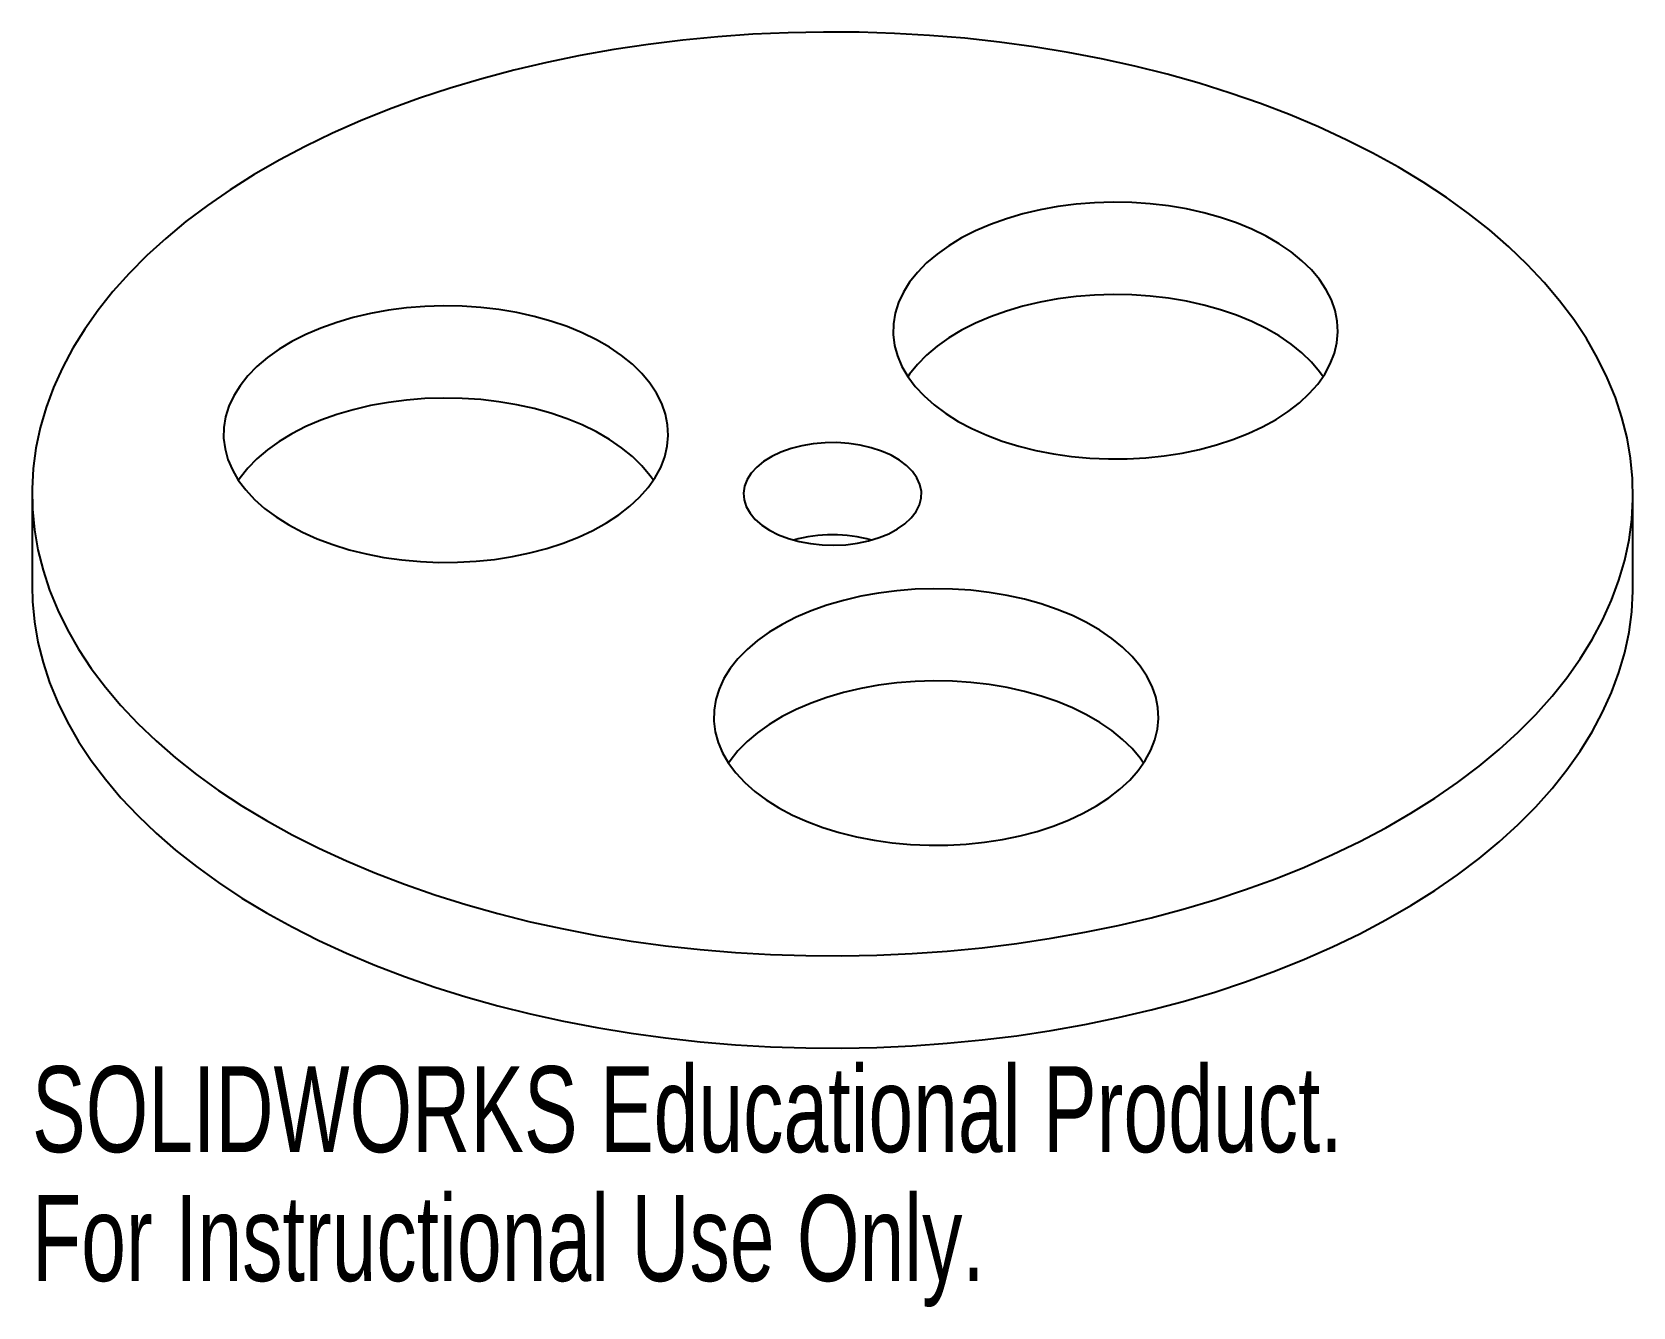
# Model space of a CAD drawing. Header units: millimetres. Extents: x -45 to 45, y -40.5 to 31.2.
import ezdxf

# ---------------------------------------------------------------- set-up
doc = ezdxf.new("R2010")
doc.units = ezdxf.units.MM
doc.styles.add('SLDTEXTSTYLE0', font='TXT', dxfattribs={"width": 0.7})

msp = doc.modelspace()

# ---------------------------------------------------------------- linework, layer by layer
at = {"color": 7, "linetype": 'Continuous', "lineweight": 25}
for p, q in [((-45, 5.185), (-45, 0)), ((45, 0), (45, 5.185))]:
    msp.add_line(p, q, dxfattribs=at)
at = {"color": 7, "linetype": 'Continuous', "lineweight": 25, "flags": 128}
for points in [[(-31.82, -13.184), (-30.381, -13.979), (-28.883, -14.736), (-27.328, -15.454), (-25.72, -16.131), (-24.062, -16.767), (-22.356, -17.36), (-20.607, -17.909), (-18.817, -18.413), (-16.991, -18.87), (-15.131, -19.28), (-13.241, -19.643), (-11.326, -19.957), (-9.388, -20.221), (-7.433, -20.436), (-5.462, -20.601), (-3.481, -20.715), (-1.493, -20.779), (0.498, -20.791), (2.488, -20.753), (4.473, -20.664), (6.449, -20.525), (8.413, -20.335), (10.36, -20.095), (12.287, -19.806), (14.19, -19.468), (16.065, -19.081), (17.908, -18.647), (19.717, -18.167), (21.487, -17.64), (23.215, -17.069), (24.897, -16.455), (26.531, -15.798), (28.113, -15.1), (29.639, -14.362), (31.108, -13.586), (32.516, -12.773), (33.86, -11.925), (35.138, -11.044), (36.347, -10.131), (37.485, -9.188), (38.55, -8.216), (39.539, -7.219), (40.451, -6.197), (41.283, -5.153), (42.035, -4.089), (42.704, -3.006), (43.29, -1.908), (43.791, -0.796), (44.207, 0.329), (44.536, 1.462), (44.777, 2.603), (44.931, 3.749), (44.997, 4.898), (44.975, 6.047), (44.865, 7.195), (44.667, 8.338), (44.382, 9.476), (44.01, 10.605), (43.551, 11.723), (43.008, 12.829), (42.38, 13.92), (41.669, 14.993), (40.877, 16.048), (40.005, 17.081), (39.054, 18.091), (38.027, 19.076), (36.925, 20.033), (35.751, 20.961), (34.508, 21.859), (33.196, 22.724), (31.82, 23.554), (30.381, 24.349), (28.883, 25.106), (27.328, 25.824), (25.72, 26.501), (24.062, 27.137), (22.356, 27.73), (20.607, 28.279), (18.817, 28.783), (16.991, 29.24), (15.131, 29.65), (13.241, 30.013), (11.326, 30.327), (9.388, 30.591), (7.433, 30.806), (5.462, 30.971), (3.481, 31.085), (1.493, 31.149), (-0.498, 31.161), (-2.488, 31.123), (-4.473, 31.034), (-6.449, 30.895), (-8.413, 30.705), (-10.36, 30.465), (-12.287, 30.176), (-14.19, 29.838), (-16.065, 29.451), (-17.908, 29.017), (-19.717, 28.537), (-21.487, 28.01), (-23.215, 27.439), (-24.897, 26.825), (-26.531, 26.168), (-28.113, 25.47), (-29.639, 24.732), (-31.108, 23.956), (-32.516, 23.143), (-33.86, 22.295), (-35.138, 21.414), (-36.347, 20.501), (-37.485, 19.558), (-38.55, 18.587), (-39.539, 17.589), (-40.451, 16.567), (-41.283, 15.523), (-42.035, 14.459), (-42.704, 13.376), (-43.29, 12.278), (-43.791, 11.166), (-44.207, 10.042), (-44.536, 8.908), (-44.777, 7.767), (-44.931, 6.621), (-44.997, 5.472), (-44.975, 4.323), (-44.865, 3.175), (-44.667, 2.032), (-44.382, 0.894), (-44.01, -0.235), (-43.551, -1.353), (-43.008, -2.459), (-42.38, -3.55), (-41.669, -4.623), (-40.877, -5.678), (-40.005, -6.711), (-39.054, -7.721), (-38.027, -8.706), (-36.925, -9.663), (-35.751, -10.591), (-34.508, -11.489), (-33.196, -12.354), (-31.82, -13.184)], [(7.071, 9.267), (7.842, 8.858), (8.669, 8.488), (9.547, 8.158), (10.47, 7.873), (11.43, 7.633), (12.423, 7.44), (13.439, 7.296), (14.473, 7.201), (15.517, 7.157), (16.564, 7.163), (17.606, 7.22), (18.637, 7.327), (19.648, 7.484), (20.633, 7.688), (21.585, 7.94), (22.497, 8.237), (23.363, 8.576), (24.176, 8.957), (24.932, 9.375), (25.624, 9.828), (26.248, 10.314), (26.8, 10.827), (27.275, 11.366), (27.671, 11.925), (27.984, 12.502), (28.212, 13.092), (28.354, 13.691), (28.409, 14.294), (28.376, 14.898), (28.256, 15.498), (28.049, 16.091), (27.757, 16.671), (27.382, 17.235), (26.926, 17.78), (26.393, 18.3), (25.787, 18.792), (25.111, 19.254), (24.371, 19.681), (23.571, 20.071), (22.718, 20.422), (21.817, 20.729), (20.874, 20.992), (19.897, 21.209), (18.892, 21.377), (17.865, 21.497), (16.825, 21.566), (15.779, 21.585), (14.734, 21.554), (13.696, 21.472), (12.675, 21.34), (11.676, 21.159), (10.706, 20.931), (9.774, 20.656), (8.884, 20.338), (8.043, 19.978), (7.258, 19.578), (6.534, 19.142), (5.875, 18.672), (5.286, 18.172), (4.772, 17.646), (4.337, 17.096), (3.982, 16.528), (3.711, 15.944), (3.526, 15.349), (3.427, 14.747), (3.416, 14.143), (3.493, 13.54), (3.657, 12.943), (3.906, 12.356), (4.24, 11.784), (4.656, 11.229), (5.151, 10.696), (5.721, 10.189), (6.362, 9.712), (7.071, 9.267)], [(27.575, 11.777), (27.382, 12.05), (26.926, 12.595), (26.393, 13.115), (25.787, 13.607), (25.111, 14.069), (24.371, 14.496), (23.571, 14.886), (22.718, 15.237), (21.817, 15.544), (20.874, 15.807), (19.897, 16.024), (18.892, 16.192), (17.865, 16.312), (16.825, 16.381), (15.779, 16.4), (14.734, 16.369), (13.696, 16.287), (12.675, 16.155), (11.676, 15.974), (10.706, 15.746), (9.774, 15.471), (8.884, 15.153), (8.043, 14.793), (7.258, 14.393), (6.534, 13.957), (5.875, 13.487), (5.286, 12.987), (4.772, 12.461), (4.337, 11.911), (4.244, 11.777)], [(-30.572, 3.444), (-29.802, 3.035), (-28.974, 2.665), (-28.096, 2.336), (-27.174, 2.05), (-26.213, 1.81), (-25.221, 1.617), (-24.204, 1.473), (-23.17, 1.379), (-22.126, 1.334), (-21.079, 1.341), (-20.037, 1.397), (-19.007, 1.505), (-17.995, 1.661), (-17.01, 1.866), (-16.058, 2.117), (-15.146, 2.414), (-14.281, 2.754), (-13.467, 3.134), (-12.711, 3.552), (-12.019, 4.006), (-11.395, 4.491), (-10.843, 5.004), (-10.368, 5.543), (-9.972, 6.102), (-9.659, 6.679), (-9.431, 7.269), (-9.289, 7.868), (-9.234, 8.471), (-9.267, 9.075), (-9.387, 9.676), (-9.594, 10.268), (-9.886, 10.848), (-10.261, 11.413), (-10.717, 11.957), (-11.25, 12.477), (-11.856, 12.97), (-12.532, 13.431), (-13.272, 13.859), (-14.072, 14.249), (-14.925, 14.599), (-15.826, 14.906), (-16.769, 15.169), (-17.746, 15.386), (-18.752, 15.555), (-19.778, 15.674), (-20.818, 15.744), (-21.864, 15.763), (-22.91, 15.731), (-23.947, 15.649), (-24.969, 15.517), (-25.968, 15.336), (-26.937, 15.108), (-27.87, 14.834), (-28.759, 14.515), (-29.6, 14.155), (-30.385, 13.755), (-31.11, 13.319), (-31.769, 12.849), (-32.357, 12.349), (-32.871, 11.823), (-33.307, 11.273), (-33.661, 10.705), (-33.932, 10.121), (-34.118, 9.526), (-34.216, 8.924), (-34.227, 8.32), (-34.15, 7.717), (-33.987, 7.121), (-33.737, 6.534), (-33.403, 5.961), (-32.987, 5.406), (-32.493, 4.874), (-31.922, 4.367), (-31.281, 3.889), (-30.572, 3.444)], [(-10.068, 5.954), (-10.261, 6.228), (-10.717, 6.772), (-11.25, 7.292), (-11.856, 7.785), (-12.532, 8.246), (-13.272, 8.674), (-14.072, 9.064), (-14.925, 9.414), (-15.826, 9.721), (-16.769, 9.984), (-17.746, 10.201), (-18.752, 10.37), (-19.778, 10.489), (-20.818, 10.559), (-21.864, 10.577), (-22.91, 10.546), (-23.947, 10.464), (-24.969, 10.332), (-25.968, 10.151), (-26.937, 9.923), (-27.87, 9.649), (-28.759, 9.33), (-29.6, 8.97), (-30.385, 8.57), (-31.11, 8.134), (-31.769, 7.664), (-32.357, 7.164), (-32.871, 6.638), (-33.307, 6.088), (-33.399, 5.954)], [(-3.536, 3.144), (-3.033, 2.89), (-2.476, 2.677), (-1.875, 2.509), (-1.24, 2.389), (-0.584, 2.318), (0.084, 2.299), (0.749, 2.331), (1.401, 2.414), (2.029, 2.547), (2.62, 2.726), (3.164, 2.95), (3.652, 3.213), (4.074, 3.512), (4.424, 3.84), (4.695, 4.193), (4.882, 4.563), (4.983, 4.944), (4.994, 5.33), (4.916, 5.713), (4.75, 6.086), (4.5, 6.444), (4.169, 6.779), (3.764, 7.085), (3.291, 7.358), (2.76, 7.592), (2.18, 7.783), (1.561, 7.927), (0.914, 8.023), (0.251, 8.068), (-0.417, 8.061), (-1.078, 8.004), (-1.719, 7.896), (-2.329, 7.739), (-2.898, 7.537), (-3.415, 7.293), (-3.872, 7.012), (-4.259, 6.697), (-4.57, 6.356), (-4.8, 5.994), (-4.944, 5.618), (-4.999, 5.233), (-4.966, 4.848), (-4.844, 4.469), (-4.635, 4.103), (-4.344, 3.756), (-3.975, 3.434), (-3.536, 3.144)], [(-45, 0), (-44.975, -0.862), (-44.865, -2.01), (-44.667, -3.153), (-44.382, -4.291), (-44.01, -5.42), (-43.551, -6.538), (-43.008, -7.644), (-42.38, -8.735), (-41.669, -9.808), (-40.877, -10.863), (-40.005, -11.896), (-39.054, -12.906), (-38.027, -13.891), (-36.925, -14.848), (-35.751, -15.776), (-34.508, -16.674), (-33.196, -17.539), (-31.82, -18.369)], [(-31.82, -18.369), (-30.381, -19.164), (-28.883, -19.921), (-27.328, -20.639), (-25.72, -21.316), (-24.062, -21.952), (-22.356, -22.545), (-20.607, -23.094), (-18.817, -23.598), (-16.991, -24.055), (-15.131, -24.465), (-13.241, -24.828), (-11.326, -25.142), (-9.388, -25.406), (-7.433, -25.621), (-5.462, -25.786), (-3.481, -25.9), (-1.493, -25.964), (0.498, -25.976), (2.488, -25.938), (4.473, -25.849), (6.449, -25.71), (8.413, -25.52), (10.36, -25.28), (12.287, -24.991), (14.19, -24.653), (16.065, -24.266), (17.908, -23.832), (19.717, -23.352), (21.487, -22.825), (23.215, -22.254), (24.897, -21.64), (26.531, -20.983), (28.113, -20.285), (29.639, -19.547), (31.108, -18.771), (32.516, -17.958), (33.86, -17.11), (35.138, -16.229), (36.347, -15.316), (37.485, -14.373), (38.55, -13.402), (39.539, -12.404), (40.451, -11.382), (41.283, -10.338), (42.035, -9.274), (42.704, -8.191), (43.29, -7.093), (43.791, -5.981), (44.207, -4.856), (44.536, -3.723), (44.777, -2.582), (44.931, -1.436), (44.997, -0.287), (45, 0)], [(-3.015, -12.464), (-2.245, -12.873), (-1.418, -13.243), (-0.54, -13.573), (0.383, -13.858), (1.344, -14.098), (2.336, -14.291), (3.353, -14.435), (4.387, -14.53), (5.431, -14.574), (6.478, -14.568), (7.52, -14.511), (8.55, -14.404), (9.561, -14.247), (10.546, -14.043), (11.498, -13.791), (12.41, -13.494), (13.276, -13.155), (14.09, -12.774), (14.845, -12.356), (15.538, -11.903), (16.162, -11.417), (16.714, -10.904), (17.189, -10.365), (17.584, -9.806), (17.898, -9.229), (18.126, -8.639), (18.268, -8.04), (18.323, -7.437), (18.29, -6.833), (18.17, -6.233), (17.963, -5.64), (17.671, -5.06), (17.295, -4.495), (16.84, -3.951), (16.307, -3.431), (15.7, -2.939), (15.025, -2.477), (14.284, -2.05), (13.485, -1.66), (12.631, -1.309), (11.73, -1.002), (10.788, -0.739), (9.81, -0.522), (8.805, -0.354), (7.779, -0.234), (6.739, -0.165), (5.693, -0.146), (4.647, -0.177), (3.61, -0.259), (2.588, -0.391), (1.589, -0.572), (0.62, -0.8), (-0.313, -1.075), (-1.203, -1.393), (-2.043, -1.753), (-2.828, -2.153), (-3.553, -2.589), (-4.212, -3.059), (-4.8, -3.559), (-5.314, -4.085), (-5.75, -4.635), (-6.105, -5.203), (-6.376, -5.787), (-6.561, -6.382), (-6.659, -6.984), (-6.67, -7.588), (-6.594, -8.191), (-6.43, -8.788), (-6.18, -9.375), (-5.846, -9.947), (-5.431, -10.502), (-4.936, -11.035), (-4.366, -11.541), (-3.724, -12.019), (-3.015, -12.464)], [(17.489, -9.954), (17.295, -9.681), (16.84, -9.136), (16.307, -8.616), (15.7, -8.124), (15.025, -7.662), (14.284, -7.235), (13.485, -6.845), (12.631, -6.494), (11.73, -6.187), (10.788, -5.924), (9.81, -5.707), (8.805, -5.539), (7.779, -5.419), (6.739, -5.35), (5.693, -5.331), (4.647, -5.362), (3.61, -5.444), (2.588, -5.576), (1.589, -5.757), (0.62, -5.985), (-0.313, -6.26), (-1.203, -6.578), (-2.043, -6.938), (-2.828, -7.338), (-3.553, -7.774), (-4.212, -8.244), (-4.8, -8.744), (-5.314, -9.27), (-5.75, -9.82), (-5.842, -9.954)]]:
    msp.add_lwpolyline(points, dxfattribs=at)
at = {"color": 7, "linetype": 'Continuous', "lineweight": 25}
msp.add_arc((0, -5.409), 8.298, 74.63798, 105.36202, dxfattribs=at)

# ---------------------------------------------------------------- texts
at = {"color": 7, "linetype": 'Continuous', "char_height": 4.83362, "attachment_point": 1, "style": 'SLDTEXTSTYLE0'}
for s, insert in [('SOLIDWORKS Educational Product.', (-45, -26.996)), ('For Instructional Use Only.', (-45, -34.246))]:
    msp.add_mtext(s, dxfattribs=dict(at, insert=insert))

doc.saveas('drawing.dxf')
